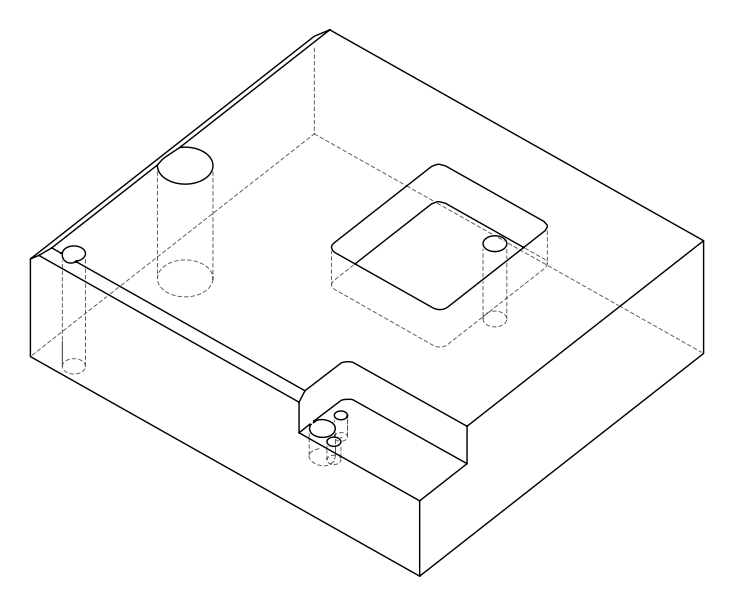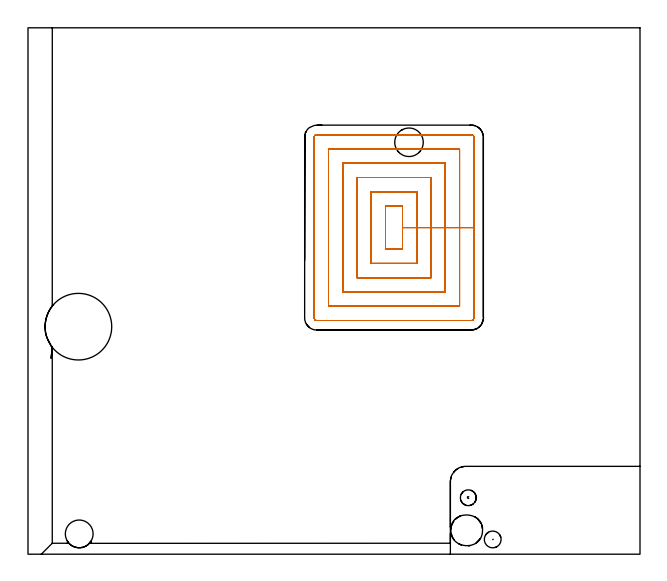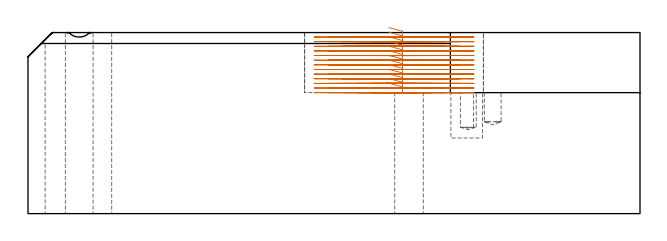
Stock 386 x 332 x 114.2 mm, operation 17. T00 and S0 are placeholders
(PLAN: 17 operations, 12 tool changes, 83.4 min)
(1 SPOT_DRILL | STEP1HOLE_1 | NXT0321_9005460120000 | 0.05 min | 184 mm3)
(2 SPOT_DRILL_1 | STEP1POCKET | NXT0321_9005460120000 | 0.04 min | 4169 mm3)
(3 SPOT_DRILL_2 | STEP1POCKET_1 | NXT0321_9005460120000 | 0.06 min | 4456 mm3)
(4 SPOT_DRILL_3 | STEP1POCKET_2 | NXT0321_9005460120000 | 0.04 min | 4166 mm3)
(5 INDEXABLE_INSERT_DRILL_THROUGH_HOLE_FROM_SOLID | STEP1HOLE | NXT0302_036 | 0.48 min | 158154 mm3)
(6 DRILL_BLIND_HOLE_INTO_CENTER | STEP1HOLE_1 | UGT0301_191 | 0.05 min | 279 mm3)
(7 GUN_DRILL_THROUGH_HOLE | STEP1HOLE_1 | UGT0307_003 | 0.56 min | 4001 mm3)
(8 SPADE_DRILL_TO_ENLARGE_THROUGH_HOLE | STEP1HOLE_1 | UGT0306_008 | 0.49 min | 22960 mm3)
(9 INDEXABLE_INSERT_DRILL_THROUGH_HOLE_FROM_SOLID_1 | STEP1HOLE_2 | NXT0302_007 | 0.33 min | 29018 mm3)
(10 DRILL_BLIND_HOLE_INTO_CENTER_1 | STEP1POCKET | NXT0301_077 | 0.1 min | 1736 mm3)
(11 DRILL_BLIND_HOLE_INTO_CENTER_2 | STEP1POCKET_1 | NXT0301_128 | 0.13 min | 2920 mm3)
(12 DRILL_BLIND_HOLE_INTO_CENTER_3 | STEP1POCKET_2 | NXT0301_127 | 0.11 min | 1809 mm3)
(13 MILL_ROUGH_BLIND_HOLE_CONTOUR | STEP1POCKET_1 | NXT0201_013 | Spiral | 1.63 min | 11410 mm3)
(14 AREA_MILL | FG_CHAMFER_SURFACE | UGT0205_001 | 6.36 min | 6319 mm3)
(15 AREA_MILL_1 | FG_CHAMFER_SURFACE_1 | UGT0205_001 | 16.01 min | 38510 mm3)
(16 MILL_CORNER_NOTCH_RECTANGULAR | CORNER_NOTCH_RECTANGULAR | NXT0201_012 | Follow Part, ap 4, ae 75% | 14.68 min | 231889 mm3)
(17 MILL_RECTANGULAR_POCKET | POCKET_RECTANGULAR_STRAIGHT | NXT0201_011 | Follow Part, ap 3, ae 75% | 42.29 min | 540436 mm3)
(TOOL NXT0321_9005460120000 | NC Spot Drill, 142deg, 12mm, Carbide, Uncoated | D12 PA142 FL30 Z2)
(TOOL NXT0302_036 | Index. Insert Drill 42mm [880-D4200L50-05] | D42 PA176 FL210 Z2)
(TOOL UGT0301_191 | Twist Drill 7.1 mm | D7.1 PA118 FL66 Z2)
(TOOL UGT0307_003 | Gun Drill 7 mm | D7 PA130 FL24 Z1)
(TOOL UGT0306_008 | Spade Drill 17.5mm | D17.5 PA132 FL10 Z2)
(TOOL NXT0302_007 | Index. Insert Drill 18mm [880-D1800L25-05] | D18 PA176 FL90 Z2)
(TOOL NXT0301_077 | Carbide Drill 10.6mm [860.1-1060-053A1-MM 2214] | D10.6 PA140 FL71 Z2)
(TOOL NXT0301_128 | Carbide Drill 12mm [861.1-1200-036A1-GP GC34] | D12 PA150 FL37.4 Z2)
(TOOL NXT0301_127 | Carbide Drill 10mm [861.1-1000-030A1-GP GC34] | D10 PA150 FL31.2 Z2)
(TOOL NXT0201_013 | ENDMILL 10mm | D10 FL30 Z4)
(TOOL UGT0205_001 | Chamfer Mill 20 x 3 x 45 deg. | D20 FL50 Z2)
(TOOL NXT0201_012 | ENDMILL 16mm [2P460-1600-NA 1630] | D16 FL38 Z6)
(TOOL NXT0201_011 | ENDMILL 12mm [2P460-1200-NA 1630] | D12 FL38 Z6)
(OP 17 MILL_RECTANGULAR_POCKET)
G17 G21 G94 G90
T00 M6
G54
G17 G0 G90 X227.692 Y192.4 S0 M3
G43 Z124.311 H1
Z117.311
G94 G1 X236.2 Z115.031 F250.
Y206. Z111.387
Y219.6 F500.
X225.5
Y192.4
X236.2
Y206.
X245.2
Y228.6
X216.5
Y183.4
X245.2
Y206.
X254.2
Y237.6
X207.5
Y174.4
X254.2
Y206.
X263.2
Y246.6
X198.5
Y165.4
X263.2
Y206.
X272.2
Y255.6
X189.5
Y156.4
X272.2
Y206.
X281.2
Y263.
G3 X279.6 Y264.6 R1.6
G1 X182.1
G3 X180.5 Y263. R1.6
G1 Y149.
G3 X182.1 Y147.4 R1.6
G1 X279.6
G3 X281.2 Y149. R1.6
G1 Y206.
Y207.
G0 X227.692 Y192.4 Z114.387
G1 X236.2 Z112.107 F250.
Y206. Z108.463
Y219.6 F500.
X225.5
Y192.4
X236.2
Y206.
X245.2
Y228.6
X216.5
Y183.4
X245.2
Y206.
X254.2
Y237.6
X207.5
Y174.4
X254.2
Y206.
X263.2
Y246.6
X198.5
Y165.4
X263.2
Y206.
X272.2
Y255.6
X189.5
Y156.4
X272.2
Y206.
X281.2
Y263.
G3 X279.6 Y264.6 R1.6
G1 X182.1
G3 X180.5 Y263. R1.6
G1 Y149.
G3 X182.1 Y147.4 R1.6
G1 X279.6
G3 X281.2 Y149. R1.6
G1 Y206.
Y207.
G0 X227.692 Y192.4 Z111.463
G1 X236.2 Z109.183 F250.
Y206. Z105.539
Y219.6 F500.
X225.5
Y192.4
X236.2
Y206.
X245.2
Y228.6
X216.5
Y183.4
X245.2
Y206.
X254.2
Y237.6
X207.5
Y174.4
X254.2
Y206.
X263.2
Y246.6
X198.5
Y165.4
X263.2
Y206.
X272.2
Y255.6
X189.5
Y156.4
X272.2
Y206.
X281.2
Y263.
G3 X279.6 Y264.6 R1.6
G1 X182.1
G3 X180.5 Y263. R1.6
G1 Y149.
G3 X182.1 Y147.4 R1.6
G1 X279.6
G3 X281.2 Y149. R1.6
G1 Y206.
Y207.
G0 X227.692 Y192.4 Z108.539
G1 X236.2 Z106.259 F250.
Y206. Z102.615
Y219.6 F500.
X225.5
Y192.4
X236.2
Y206.
X245.2
Y228.6
X216.5
Y183.4
X245.2
Y206.
X254.2
Y237.6
X207.5
Y174.4
X254.2
Y206.
X263.2
Y246.6
X198.5
Y165.4
X263.2
Y206.
X272.2
Y255.6
X189.5
Y156.4
X272.2
Y206.
X281.2
Y263.
G3 X279.6 Y264.6 R1.6
G1 X182.1
G3 X180.5 Y263. R1.6
G1 Y149.
G3 X182.1 Y147.4 R1.6
G1 X279.6
G3 X281.2 Y149. R1.6
G1 Y206.
Y207.
G0 X227.692 Y192.4 Z105.615
G1 X236.2 Z103.335 F250.
Y206. Z99.691
Y219.6 F500.
X225.5
Y192.4
X236.2
Y206.
X245.2
Y228.6
X216.5
Y183.4
X245.2
Y206.
X254.2
Y237.6
X207.5
Y174.4
X254.2
Y206.
X263.2
Y246.6
X198.5
Y165.4
X263.2
Y206.
X272.2
Y255.6
X189.5
Y156.4
X272.2
Y206.
X281.2
Y263.
G3 X279.6 Y264.6 R1.6
G1 X182.1
G3 X180.5 Y263. R1.6
G1 Y149.
G3 X182.1 Y147.4 R1.6
G1 X279.6
G3 X281.2 Y149. R1.6
G1 Y206.
Y207.
G0 X227.692 Y192.4 Z102.691
G1 X236.2 Z100.411 F250.
Y206. Z96.767
Y219.6 F500.
X225.5
Y192.4
X236.2
Y206.
X245.2
Y228.6
X216.5
Y183.4
X245.2
Y206.
X254.2
Y237.6
X207.5
Y174.4
X254.2
Y206.
X263.2
Y246.6
X198.5
Y165.4
X263.2
Y206.
X272.2
Y255.6
X189.5
Y156.4
X272.2
Y206.
X281.2
Y263.
G3 X279.6 Y264.6 R1.6
G1 X182.1
G3 X180.5 Y263. R1.6
G1 Y149.
G3 X182.1 Y147.4 R1.6
G1 X279.6
G3 X281.2 Y149. R1.6
G1 Y206.
Y207.
G0 X227.692 Y192.4 Z99.767
G1 X236.2 Z97.488 F250.
Y206. Z93.843
Y219.6 F500.
X225.5
Y192.4
X236.2
Y206.
X245.2
Y228.6
X216.5
Y183.4
X245.2
Y206.
X254.2
Y237.6
X207.5
Y174.4
X254.2
Y206.
X263.2
Y246.6
X198.5
Y165.4
X263.2
Y206.
X272.2
Y255.6
X189.5
Y156.4
X272.2
Y206.
X281.2
Y263.
G3 X279.6 Y264.6 R1.6
G1 X182.1
G3 X180.5 Y263. R1.6
G1 Y149.
G3 X182.1 Y147.4 R1.6
G1 X279.6
G3 X281.2 Y149. R1.6
G1 Y206.
Y207.
G0 X227.692 Y192.4 Z96.843
G1 X236.2 Z94.564 F250.
Y206. Z90.919
Y219.6 F500.
X225.5
Y192.4
X236.2
Y206.
X245.2
Y228.6
X216.5
Y183.4
X245.2
Y206.
X254.2
Y237.6
X207.5
Y174.4
X254.2
Y206.
X263.2
Y246.6
X198.5
Y165.4
X263.2
Y206.
X272.2
Y255.6
X189.5
Y156.4
X272.2
Y206.
X281.2
Y263.
G3 X279.6 Y264.6 R1.6
G1 X182.1
G3 X180.5 Y263. R1.6
G1 Y149.
G3 X182.1 Y147.4 R1.6
G1 X279.6
G3 X281.2 Y149. R1.6
G1 Y206.
Y207.
G0 X227.692 Y192.4 Z93.919
G1 X236.2 Z91.64 F250.
Y206. Z87.996
Y219.6 F500.
X225.5
Y192.4
X236.2
Y206.
X245.2
Y228.6
X216.5
Y183.4
X245.2
Y206.
X254.2
Y237.6
X207.5
Y174.4
X254.2
Y206.
X263.2
Y246.6
X198.5
Y165.4
X263.2
Y206.
X272.2
Y255.6
X189.5
Y156.4
X272.2
Y206.
X281.2
Y263.
G3 X279.6 Y264.6 R1.6
G1 X182.1
G3 X180.5 Y263. R1.6
G1 Y149.
G3 X182.1 Y147.4 R1.6
G1 X279.6
G3 X281.2 Y149. R1.6
G1 Y206.
Y207.
G0 X227.692 Y192.4 Z90.996
G1 X236.2 Z88.716 F250.
Y206. Z85.072
Y219.6 F500.
X225.5
Y192.4
X236.2
Y206.
X245.2
Y228.6
X216.5
Y183.4
X245.2
Y206.
X254.2
Y237.6
X207.5
Y174.4
X254.2
Y206.
X263.2
Y246.6
X198.5
Y165.4
X263.2
Y206.
X272.2
Y255.6
X189.5
Y156.4
X272.2
Y206.
X281.2
Y263.
G3 X279.6 Y264.6 R1.6
G1 X182.1
G3 X180.5 Y263. R1.6
G1 Y149.
G3 X182.1 Y147.4 R1.6
G1 X279.6
G3 X281.2 Y149. R1.6
G1 Y206.
Y207.
G0 X227.692 Y192.4 Z88.072
G1 X236.2 Z85.792 F250.
Y206. Z82.148
Y219.6 F500.
X225.5
Y192.4
X236.2
Y206.
X245.2
Y228.6
X216.5
Y183.4
X245.2
Y206.
X254.2
Y237.6
X207.5
Y174.4
X254.2
Y206.
X263.2
Y246.6
X198.5
Y165.4
X263.2
Y206.
X272.2
Y255.6
X189.5
Y156.4
X272.2
Y206.
X281.2
Y263.
G3 X279.6 Y264.6 R1.6
G1 X182.1
G3 X180.5 Y263. R1.6
G1 Y149.
G3 X182.1 Y147.4 R1.6
G1 X279.6
G3 X281.2 Y149. R1.6
G1 Y206.
Y207.
G0 X227.692 Y192.4 Z85.148
G1 X236.2 Z82.868 F250.
Y206. Z79.224
Y219.6 F500.
X225.5
Y192.4
X236.2
Y206.
X245.2
Y228.6
X216.5
Y183.4
X245.2
Y206.
X254.2
Y237.6
X207.5
Y174.4
X254.2
Y206.
X263.2
Y246.6
X198.5
Y165.4
X263.2
Y206.
X272.2
Y255.6
X189.5
Y156.4
X272.2
Y206.
X281.2
Y263.
G3 X279.6 Y264.6 R1.6
G1 X182.1
G3 X180.5 Y263. R1.6
G1 Y149.
G3 X182.1 Y147.4 R1.6
G1 X279.6
G3 X281.2 Y149. R1.6
G1 Y206.
Y207.
G0 X227.692 Y192.4 Z82.224
G1 X236.2 Z79.944 F250.
Y206. Z76.3
Y219.6 F500.
X225.5
Y192.4
X236.2
Y206.
X245.2
Y228.6
X216.5
Y183.4
X245.2
Y206.
X254.2
Y237.6
X207.5
Y174.4
X254.2
Y206.
X263.2
Y246.6
X198.5
Y165.4
X263.2
Y206.
X272.2
Y255.6
X189.5
Y156.4
X272.2
Y206.
X281.2
Y263.
G3 X279.6 Y264.6 R1.6
G1 X182.1
G3 X180.5 Y263. R1.6
G1 Y149.
G3 X182.1 Y147.4 R1.6
G1 X279.6
G3 X281.2 Y149. R1.6
G1 Y206.
Y207.
G0 Z124.311
M5
M2
